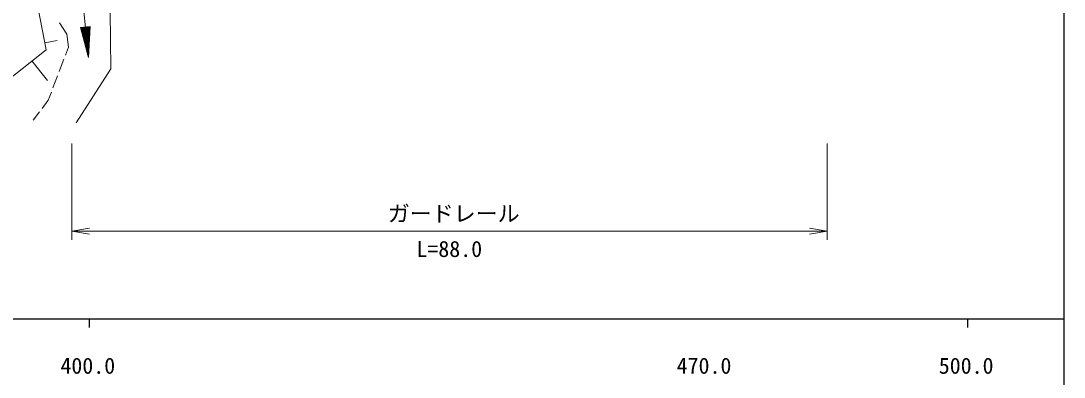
# Model space of a CAD drawing. Units: millimetres, scale not verified. Extents: x 40000 to 680000, y 20000 to 380000.
# Drawn here: x 460222 to 579000, y 198357 to 238957 of the extents above; entities that cross this region are included whole.
import ezdxf
from ezdxf.enums import TextEntityAlignment as Align

# ---------------------------------------------------------------- set-up
doc = ezdxf.new("R2010")
doc.units = ezdxf.units.MM
doc.header["$LTSCALE"] = 1000
for name, color, linetype, lineweight in [('M-STR-HTXT', 7, 'Continuous', 13), ('M-TTL-BAND', 7, 'Continuous', 25), ('M-WORK', 1, 'Continuous', 13)]:
    doc.layers.add(name, color=color, linetype=linetype, lineweight=lineweight)
doc.styles.add('ＭＳ ゴシック', font='')
doc.styles.get('ＭＳ ゴシック').set_extended_font_data('MS Gothic')

# ---------------------------------------------------------------- blocks, each defined once
blk = doc.blocks.new('open_arrow')
at = {"color": 0, "linetype": 'Continuous', "lineweight": -2}
blk.add_lwpolyline([(7.5, 1.25), (0, 0), (7.5, -1.25)], dxfattribs=at)

msp = doc.modelspace()

# ---------------------------------------------------------------- linework, layer by layer
at = {"layer": 'M-STR-HTXT'}
for p, q in [((466033, 225000), (466033, 214000)), ((552031, 225000), (552031, 214000)), ((466033, 215000), (552031, 215000))]:
    msp.add_line(p, q, dxfattribs=at)
at = {"layer": 'M-TTL-BAND'}
for p, q in [((579000, 20000), (579000, 370000)), ((40000, 205000), (579000, 205000)), ((468000, 205000), (468000, 204000)), ((568000, 205000), (568000, 204000))]:
    msp.add_line(p, q, dxfattribs=at)
at = {"layer": 'M-WORK'}
for p, q in [((467091, 243157), (467760, 236265)), ((463097, 235672), (461836, 242285)), ((470476, 233486), (470378, 240012)), ((464614, 238747), (465447, 237456)), ((468114, 238308), (467019, 238202)), ((467019, 238202), (467905, 234772)), ((467069, 238207), (467100, 237890)), ((467119, 238212), (467180, 237578)), ((467169, 238217), (467261, 237266)), ((467218, 238221), (467341, 236955)), ((467268, 238226), (467422, 236643)), ((467318, 238231), (467502, 236331)), ((467368, 238236), (467583, 236019)), ((467417, 238241), (467663, 235707)), ((467467, 238246), (467744, 235395)), ((467517, 238250), (467824, 235083)), ((467616, 238260), (467924, 235093)), ((467666, 238265), (467943, 235415)), ((467716, 238270), (467962, 235736)), ((467766, 238275), (467981, 236058)), ((467816, 238279), (468000, 236379)), ((467865, 238284), (468019, 236701)), ((467905, 234772), (468114, 238308)), ((467915, 238289), (468038, 237022)), ((467965, 238294), (468057, 237344)), ((468015, 238299), (468076, 237665)), ((468064, 238304), (468095, 237987)), ((462951, 236442), (464353, 236709)), ((465447, 237456), (465642, 235955)), ((467712, 236762), (467760, 236265)), ((457007, 230843), (463097, 235672)), ((465642, 235955), (465296, 235045)), ((467760, 236265), (467905, 234772)), ((461473, 234384), (463248, 232146)), ((465118, 234578), (464584, 233176)), ((466528, 227319), (470476, 233486)), ((464406, 232709), (463872, 231307)), ((463694, 230839), (463347, 229929)), ((463347, 229929), (462634, 228987)), ((462332, 228588), (461618, 227646))]:
    msp.add_line(p, q, dxfattribs=at)

# ---------------------------------------------------------------- block references
at = {"layer": 'M-STR-HTXT', "xscale": 267, "yscale": 267}
msp.add_blockref('open_arrow', (466033, 215000), dxfattribs=at)
at = {"layer": 'M-STR-HTXT', "xscale": 267, "yscale": 267, "rotation": 180}
msp.add_blockref('open_arrow', (552031, 215000), dxfattribs=at)

# ---------------------------------------------------------------- texts
at = {"layer": 'M-STR-HTXT', "style": 'ＭＳ ゴシック'}
msp.add_text('ガードレール', height=1833, dxfattribs=at).set_placement((509500, 217000), align=Align.MIDDLE_CENTER)
msp.add_text('L=88.0', height=1833, dxfattribs=at).set_placement((509000, 211500), align=Align.BOTTOM_CENTER)
at = {"layer": 'M-TTL-BAND', "style": 'ＭＳ ゴシック'}
for s, p in [('400.0', (467844, 198195)), ('470.0', (538000, 198195)), ('500.0', (567844, 198195))]:
    msp.add_text(s, height=1833, dxfattribs=at).set_placement(p, align=Align.BOTTOM_CENTER)

doc.saveas('drawing.dxf')
